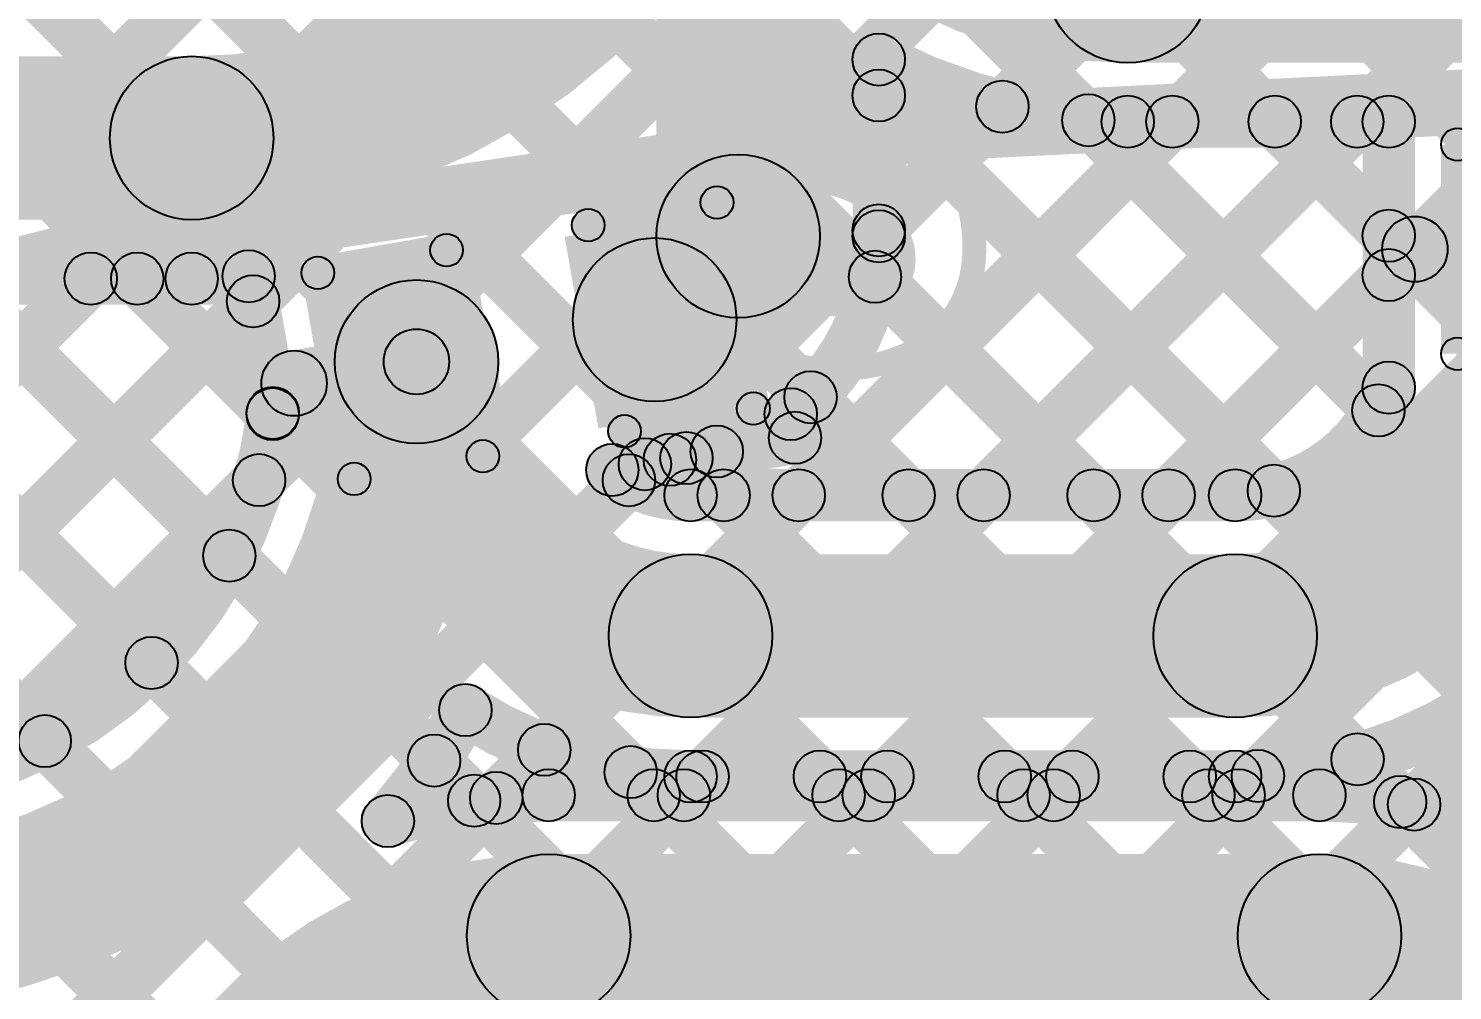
# Model space of a CAD drawing. Header units: millimetres. Extents: x -2.17 to 2.17, y -2.17 to 2.17.
# Drawn here: x -0.2646 to -0.0468, y 1.17 to 1.3171 of the extents above; entities that cross this region are included whole.
import ezdxf

# ---------------------------------------------------------------- set-up
doc = ezdxf.new("R2010")
doc.units = ezdxf.units.MM
doc.header["$MEASUREMENT"] = 0
for name, color, linetype in [('BottomLayer', 5, 'Continuous'), ('Mechanical2', 216, 'Continuous'), ('TopLayer', 1, 'Continuous'), ('TopOverlay', 2, 'Continuous'), ('TopPaste', 8, 'Continuous'), ('TopSolder', 216, 'Continuous')]:
    doc.layers.add(name, color=color, linetype=linetype)

# ---------------------------------------------------------------- blocks, each defined once
blk = doc.blocks.new('C__0402_23')
at = {"layer": 'TopLayer'}
for points in [[(-0.0275, -0.0125), (-0.0275, 0.0125), (-0.0095, 0.0125), (-0.0095, -0.0125)], [(0.0095, -0.0125), (0.0095, 0.0125), (0.0275, 0.0125), (0.0275, -0.0125)]]:
    blk.add_hatch(color=1, dxfattribs=at).paths.add_polyline_path(points)
at = {"layer": 'TopOverlay'}
h = blk.add_hatch(color=2, dxfattribs=at)
edge = h.paths.add_edge_path()
edge.add_arc((-0.031, 0.016), 0.0025, 0, 360)
h = blk.add_hatch(color=2, dxfattribs=at)
edge = h.paths.add_edge_path()
edge.add_arc((-0.031, 0.016), 0.0025, 0, 360)
for points in [[(-0.031, 0.0135), (-0.031, 0.0185), (-0.011, 0.0185), (-0.011, 0.0135)], [(0.011, 0.0135), (0.011, 0.0185), (0.031, 0.0185), (0.031, 0.0135)], [(-0.0285, -0.016), (-0.0335, -0.016), (-0.0335, 0.016), (-0.0285, 0.016)], [(0.0335, -0.016), (0.0285, -0.016), (0.0285, 0.016), (0.0335, 0.016)], [(-0.031, -0.0185), (-0.031, -0.0135), (-0.011, -0.0135), (-0.011, -0.0185)], [(0.011, -0.0185), (0.011, -0.0135), (0.031, -0.0135), (0.031, -0.0185)]]:
    blk.add_hatch(color=2, dxfattribs=at).paths.add_polyline_path(points)
h = blk.add_hatch(color=2, dxfattribs=at)
edge = h.paths.add_edge_path()
edge.add_arc((-0.011, 0.016), 0.0025, 0, 360)
h = blk.add_hatch(color=2, dxfattribs=at)
edge = h.paths.add_edge_path()
edge.add_arc((0.011, 0.016), 0.0025, 0, 360)
h = blk.add_hatch(color=2, dxfattribs=at)
edge = h.paths.add_edge_path()
edge.add_arc((0.031, 0.016), 0.0025, 0, 360)
h = blk.add_hatch(color=2, dxfattribs=at)
edge = h.paths.add_edge_path()
edge.add_arc((0.031, 0.016), 0.0025, 0, 360)
h = blk.add_hatch(color=2, dxfattribs=at)
edge = h.paths.add_edge_path()
edge.add_arc((-0.031, -0.016), 0.0025, 0, 360)
h = blk.add_hatch(color=2, dxfattribs=at)
edge = h.paths.add_edge_path()
edge.add_arc((-0.031, -0.016), 0.0025, 0, 360)
h = blk.add_hatch(color=2, dxfattribs=at)
edge = h.paths.add_edge_path()
edge.add_arc((-0.011, -0.016), 0.0025, 0, 360)
h = blk.add_hatch(color=2, dxfattribs=at)
edge = h.paths.add_edge_path()
edge.add_arc((0.011, -0.016), 0.0025, 0, 360)
h = blk.add_hatch(color=2, dxfattribs=at)
edge = h.paths.add_edge_path()
edge.add_arc((0.031, -0.016), 0.0025, 0, 360)
h = blk.add_hatch(color=2, dxfattribs=at)
edge = h.paths.add_edge_path()
edge.add_arc((0.031, -0.016), 0.0025, 0, 360)
at = {"layer": 'TopPaste'}
for points in [[(-0.0275, -0.0125), (-0.0275, 0.0125), (-0.0095, 0.0125), (-0.0095, -0.0125)], [(0.0095, -0.0125), (0.0095, 0.0125), (0.0275, 0.0125), (0.0275, -0.0125)]]:
    blk.add_hatch(color=8, dxfattribs=at).paths.add_polyline_path(points)
at = {"layer": 'TopSolder'}
for points in [[(-0.02986, -0.01486), (-0.02986, 0.01486), (-0.00714, 0.01486), (-0.00714, -0.01486)], [(0.00714, -0.01486), (0.00714, 0.01486), (0.02986, 0.01486), (0.02986, -0.01486)]]:
    blk.add_hatch(color=216, dxfattribs=at).paths.add_polyline_path(points)
at = {"layer": 'TopOverlay'}
for centre in [(-0.031, 0.016), (-0.031, 0.016), (-0.011, 0.016), (0.011, 0.016), (0.031, 0.016), (0.031, 0.016), (-0.031, -0.016), (-0.031, -0.016), (-0.011, -0.016), (0.011, -0.016), (0.031, -0.016), (0.031, -0.016)]:
    blk.add_circle(centre, 0.0025, dxfattribs=at)
blk = doc.blocks.new('C__0402_342')
at = {"layer": 'TopLayer'}
for points in [[(-0.0275, -0.0125), (-0.0275, 0.0125), (-0.0095, 0.0125), (-0.0095, -0.0125)], [(0.0095, -0.0125), (0.0095, 0.0125), (0.0275, 0.0125), (0.0275, -0.0125)]]:
    blk.add_hatch(color=1, dxfattribs=at).paths.add_polyline_path(points)
at = {"layer": 'TopOverlay'}
h = blk.add_hatch(color=2, dxfattribs=at)
edge = h.paths.add_edge_path()
edge.add_arc((-0.031, 0.016), 0.0025, 0, 360)
h = blk.add_hatch(color=2, dxfattribs=at)
edge = h.paths.add_edge_path()
edge.add_arc((-0.031, 0.016), 0.0025, 0, 360)
for points in [[(-0.031, 0.0135), (-0.031, 0.0185), (-0.011, 0.0185), (-0.011, 0.0135)], [(0.011, 0.0135), (0.011, 0.0185), (0.031, 0.0185), (0.031, 0.0135)], [(-0.0335, 0.016), (-0.0285, 0.016), (-0.0285, -0.016), (-0.0335, -0.016)], [(0.0285, 0.016), (0.0335, 0.016), (0.0335, -0.016), (0.0285, -0.016)], [(-0.031, -0.0185), (-0.031, -0.0135), (-0.011, -0.0135), (-0.011, -0.0185)], [(0.011, -0.0185), (0.011, -0.0135), (0.031, -0.0135), (0.031, -0.0185)]]:
    blk.add_hatch(color=2, dxfattribs=at).paths.add_polyline_path(points)
h = blk.add_hatch(color=2, dxfattribs=at)
edge = h.paths.add_edge_path()
edge.add_arc((-0.011, 0.016), 0.0025, 0, 360)
h = blk.add_hatch(color=2, dxfattribs=at)
edge = h.paths.add_edge_path()
edge.add_arc((0.011, 0.016), 0.0025, 0, 360)
h = blk.add_hatch(color=2, dxfattribs=at)
edge = h.paths.add_edge_path()
edge.add_arc((0.031, 0.016), 0.0025, 0, 360)
h = blk.add_hatch(color=2, dxfattribs=at)
edge = h.paths.add_edge_path()
edge.add_arc((0.031, 0.016), 0.0025, 0, 360)
h = blk.add_hatch(color=2, dxfattribs=at)
edge = h.paths.add_edge_path()
edge.add_arc((-0.031, -0.016), 0.0025, 0, 360)
h = blk.add_hatch(color=2, dxfattribs=at)
edge = h.paths.add_edge_path()
edge.add_arc((-0.031, -0.016), 0.0025, 0, 360)
h = blk.add_hatch(color=2, dxfattribs=at)
edge = h.paths.add_edge_path()
edge.add_arc((-0.011, -0.016), 0.0025, 0, 360)
h = blk.add_hatch(color=2, dxfattribs=at)
edge = h.paths.add_edge_path()
edge.add_arc((0.011, -0.016), 0.0025, 0, 360)
h = blk.add_hatch(color=2, dxfattribs=at)
edge = h.paths.add_edge_path()
edge.add_arc((0.031, -0.016), 0.0025, 0, 360)
h = blk.add_hatch(color=2, dxfattribs=at)
edge = h.paths.add_edge_path()
edge.add_arc((0.031, -0.016), 0.0025, 0, 360)
at = {"layer": 'TopPaste'}
for points in [[(-0.0275, -0.0125), (-0.0275, 0.0125), (-0.0095, 0.0125), (-0.0095, -0.0125)], [(0.0095, -0.0125), (0.0095, 0.0125), (0.0275, 0.0125), (0.0275, -0.0125)]]:
    blk.add_hatch(color=8, dxfattribs=at).paths.add_polyline_path(points)
at = {"layer": 'TopSolder'}
for points in [[(-0.02986, -0.01486), (-0.02986, 0.01486), (-0.00714, 0.01486), (-0.00714, -0.01486)], [(0.00714, -0.01486), (0.00714, 0.01486), (0.02986, 0.01486), (0.02986, -0.01486)]]:
    blk.add_hatch(color=216, dxfattribs=at).paths.add_polyline_path(points)
at = {"layer": 'TopOverlay'}
for centre in [(-0.031, 0.016), (-0.031, 0.016), (-0.011, 0.016), (0.011, 0.016), (0.031, 0.016), (0.031, 0.016), (-0.031, -0.016), (-0.031, -0.016), (-0.011, -0.016), (0.011, -0.016), (0.031, -0.016), (0.031, -0.016)]:
    blk.add_circle(centre, 0.0025, dxfattribs=at)

msp = doc.modelspace()

# ---------------------------------------------------------------- hatches: boundary and pattern name
at = {"layer": 'BottomLayer'}
for points in [[(-0.67805, 1.92962), (-0.67239, 1.93528), (0.14727, 1.11562), (0.14161, 1.10996)], [(-0.69875, 1.92204), (-0.6931, 1.9277), (0.43483, 0.79977), (0.42917, 0.79412)], [(-0.71946, 1.91446), (-0.7138, 1.92012), (0.4304, 0.77592), (0.42475, 0.77026)], [(-0.74017, 1.90689), (-0.73451, 1.91254), (0.40382, 0.77422), (0.39816, 0.76856)], [(-0.76087, 1.89931), (-0.75521, 1.90496), (0.37553, 0.77422), (0.36988, 0.76856)], [(-0.78158, 1.89173), (-0.77592, 1.89739), (0.34612, 0.77534), (0.34047, 0.76969)], [(-0.80228, 1.88415), (-0.79663, 1.88981), (0.31769, 0.77549), (0.31203, 0.76983)], [(-0.82299, 1.87657), (-0.81733, 1.88223), (0.31257, 0.75232), (0.30692, 0.74667)], [(-0.84344, 1.86874), (-0.83778, 1.87439), (0.3049, 0.73172), (0.29924, 0.72606)], [(-0.86168, 1.85869), (-0.85602, 1.86435), (0.27661, 0.73172), (0.27095, 0.72606)], [(-0.87992, 1.84865), (-0.87426, 1.8543), (0.24833, 0.73172), (0.24267, 0.72606)], [(-0.89815, 1.8386), (-0.8925, 1.84426), (0.22004, 0.73172), (0.21439, 0.72606)], [(-0.91639, 1.82855), (-0.91074, 1.83421), (0.19176, 0.73172), (0.1861, 0.72606)], [(-1.26449, 0.29206), (-1.27014, 0.29772), (-0.08514, 1.48272), (-0.07949, 1.47706)], [(-1.2362, 0.29206), (-1.24186, 0.29772), (-0.05686, 1.48272), (-0.0512, 1.47706)], [(-1.20792, 0.29206), (-1.21357, 0.29772), (-0.02857, 1.48272), (-0.02292, 1.47706)], [(-1.17963, 0.29206), (-1.18529, 0.29772), (-0.00029, 1.48272), (0.00537, 1.47706)], [(-1.15135, 0.29206), (-1.15701, 0.29772), (0.02799, 1.48272), (0.03365, 1.47706)], [(-1.12306, 0.29206), (-1.12872, 0.29772), (0.05628, 1.48272), (0.06194, 1.47706)], [(-1.09478, 0.29206), (-1.10044, 0.29772), (0.08456, 1.48272), (0.09022, 1.47706)], [(-1.0665, 0.29206), (-1.07215, 0.29772), (0.11285, 1.48272), (0.1185, 1.47706)], [(-1.03821, 0.29206), (-1.04387, 0.29772), (0.13631, 1.47789), (0.14197, 1.47224)], [(-1.00993, 0.29206), (-1.01558, 0.29772), (0.14567, 1.45897), (0.15133, 1.45332)], [(-0.98164, 0.29206), (-0.9873, 0.29772), (0.14567, 1.43069), (0.15133, 1.42503)], [(-0.95336, 0.29206), (-0.95902, 0.29772), (0.14567, 1.4024), (0.15133, 1.39675)], [(-0.92507, 0.29206), (-0.93073, 0.29772), (0.14567, 1.37412), (0.15133, 1.36846)]]:
    msp.add_hatch(color=5, dxfattribs=at).paths.add_polyline_path(points)
at = {"layer": 'TopLayer'}
for points in [[(-0.14351, 1.28537), (-0.16851, 1.28537), (-0.16851, 1.38397), (-0.14351, 1.38397)], [(-0.09643, 1.31189), (-0.09643, 1.33689), (0.00067, 1.33689), (0.00067, 1.31189)], [(-0.31863, 1.28789), (-0.31863, 1.31289), (-0.2396, 1.31289), (-0.2396, 1.28789)], [(-0.13051, 1.28537), (-0.13851, 1.28537), (-0.13851, 1.31239), (-0.13051, 1.31239)], [(-0.13734, 1.30406), (-0.13168, 1.30972), (-0.07126, 1.24929), (-0.07691, 1.24363)], [(-0.13168, 1.28344), (-0.13734, 1.2891), (-0.11842, 1.30802), (-0.11277, 1.30236)], [(-0.09643, 1.29889), (-0.09643, 1.30689), (-0.0565, 1.30689), (-0.0565, 1.29889)], [(-0.14392, 1.24292), (-0.14957, 1.24858), (-0.09244, 1.30572), (-0.08678, 1.30006)], [(-0.11563, 1.24292), (-0.12129, 1.24858), (-0.06415, 1.30572), (-0.0585, 1.30006)], [(-0.10528, 1.30028), (-0.09962, 1.30594), (-0.05525, 1.26157), (-0.0609, 1.25591)], [(-0.07677, 1.30006), (-0.07111, 1.30572), (-0.05367, 1.28827), (-0.05933, 1.28262)], [(-0.0525, 1.26222), (-0.0605, 1.26222), (-0.0605, 1.30289), (-0.0525, 1.30289)], [(-0.0525, 1.27839), (-0.0525, 1.28839), (-0.0335, 1.28839), (-0.0335, 1.27839)], [(-0.3376, 1.27805), (-0.33194, 1.2837), (-0.25923, 1.21099), (-0.26489, 1.20533)], [(-0.3302, 1.19806), (-0.33586, 1.20372), (-0.25786, 1.28172), (-0.2522, 1.27606)], [(-0.31863, 1.27489), (-0.31863, 1.28289), (-0.2396, 1.28289), (-0.2396, 1.27489)], [(-0.30733, 1.27606), (-0.30167, 1.28172), (-0.2429, 1.22295), (-0.24856, 1.21729)], [(-0.27905, 1.27606), (-0.27339, 1.28172), (-0.23102, 1.23935), (-0.23667, 1.23369)], [(-0.25076, 1.27606), (-0.2451, 1.28172), (-0.22438, 1.261), (-0.23004, 1.25534)], [(-0.13791, 1.27634), (-0.13225, 1.282), (-0.09883, 1.24858), (-0.10449, 1.24292)], [(-0.08735, 1.24292), (-0.09301, 1.24858), (-0.05933, 1.28226), (-0.05367, 1.2766)], [(-0.23482, 1.27856), (-0.22694, 1.27995), (-0.22325, 1.25903), (-0.23113, 1.25764)], [(-0.30192, 1.19806), (-0.30757, 1.20372), (-0.23303, 1.27826), (-0.22738, 1.2726)], [(-0.22306, 1.25795), (-0.2248, 1.2678), (-0.20609, 1.2711), (-0.20435, 1.26125)], [(-0.14777, 1.25792), (-0.14211, 1.26358), (-0.12711, 1.24858), (-0.13277, 1.24292)], [(-0.15858, 1.24851), (-0.15997, 1.25639), (-0.14802, 1.25849), (-0.14663, 1.25062)], [(-0.1519, 1.25746), (-0.14402, 1.25885), (-0.14338, 1.25525), (-0.15126, 1.25386)], [(-0.17457, 1.24569), (-0.17596, 1.25357), (-0.16714, 1.25512), (-0.16576, 1.24724)], [(-0.16989, 1.24523), (-0.17555, 1.25089), (-0.1731, 1.25334), (-0.16745, 1.24768)], [(-0.16675, 1.24862), (-0.16109, 1.25428), (-0.1554, 1.24858), (-0.16106, 1.24292)], [(-0.27107, 1.20062), (-0.27673, 1.20628), (-0.23211, 1.2509), (-0.22645, 1.24524)], [(-0.16329, 1.24175), (-0.16329, 1.24975), (-0.08, 1.24975), (-0.08, 1.24175)], [(-0.16329, 1.21175), (-0.16329, 1.23675), (-0.08, 1.23675), (-0.08, 1.21175)], [(-0.04979, 1.19563), (-0.05544, 1.20129), (-0.03363, 1.2231), (-0.02797, 1.21745)], [(-0.19019, 1.19665), (-0.19585, 1.20231), (-0.1885, 1.20966), (-0.18284, 1.204)], [(-0.20535, 1.20237), (-0.19969, 1.20802), (-0.19356, 1.20189), (-0.19922, 1.19623)], [(-0.16329, 1.19875), (-0.16329, 1.20675), (-0.08, 1.20675), (-0.08, 1.19875)], [(-0.06411, 1.20255), (-0.05846, 1.20821), (-0.05193, 1.20168), (-0.05759, 1.19603)], [(-0.17529, 1.20059), (-0.16963, 1.20625), (-0.1661, 1.20272), (-0.17176, 1.19706)], [(-0.1615, 1.19706), (-0.16715, 1.20272), (-0.16429, 1.20558), (-0.15863, 1.19992)], [(-0.14634, 1.19992), (-0.14068, 1.20558), (-0.13782, 1.20272), (-0.14348, 1.19706)], [(-0.13321, 1.19706), (-0.13887, 1.20272), (-0.13601, 1.20558), (-0.13035, 1.19992)], [(-0.11806, 1.19992), (-0.1124, 1.20558), (-0.10954, 1.20272), (-0.11519, 1.19706)], [(-0.10493, 1.19706), (-0.11058, 1.20272), (-0.10772, 1.20558), (-0.10206, 1.19992)], [(-0.08977, 1.19992), (-0.08411, 1.20558), (-0.08125, 1.20272), (-0.08691, 1.19706)], [(-0.07664, 1.19706), (-0.0823, 1.20272), (-0.07935, 1.20567), (-0.07369, 1.20001)], [(-0.185, 1.19589), (-0.185, 1.20389), (-0.06711, 1.20389), (-0.06711, 1.19589)], [(-0.185, 1.16589), (-0.185, 1.19089), (-0.06711, 1.19089), (-0.06711, 1.16589)]]:
    msp.add_hatch(color=1, dxfattribs=at).paths.add_polyline_path(points)
h = msp.add_hatch(color=1, dxfattribs=at)
edge = h.paths.add_edge_path()
edge.add_arc((-0.09643, 1.32439), 0.0125, 0, 360)
h = msp.add_hatch(color=1, dxfattribs=at)
edge = h.paths.add_edge_path()
edge.add_arc((-0.09643, 1.32439), 0.0125, 0, 360)
h = msp.add_hatch(color=1, dxfattribs=at)
edge = h.paths.add_edge_path()
edge.add_arc((-0.13451, 1.31239), 0.004, 0, 360)
h = msp.add_hatch(color=1, dxfattribs=at)
edge = h.paths.add_edge_path()
edge.add_arc((-0.13451, 1.31239), 0.004, 0, 360)
h = msp.add_hatch(color=1, dxfattribs=at)
edge = h.paths.add_edge_path()
edge.add_arc((-0.2396, 1.30039), 0.0125, 0, 360)
h = msp.add_hatch(color=1, dxfattribs=at)
edge = h.paths.add_edge_path()
edge.add_arc((-0.2396, 1.30039), 0.0125, 0, 360)
h = msp.add_hatch(color=1, dxfattribs=at)
edge = h.paths.add_edge_path()
edge.add_arc((-0.13451, 1.30689), 0.004, 0, 360)
h = msp.add_hatch(color=1, dxfattribs=at)
edge = h.paths.add_edge_path()
edge.add_arc((-0.1156, 1.30519), 0.004, 0, 360)
h = msp.add_hatch(color=1, dxfattribs=at)
edge = h.paths.add_edge_path()
edge.add_arc((-0.10245, 1.30311), 0.004, 0, 360)
h = msp.add_hatch(color=1, dxfattribs=at)
edge = h.paths.add_edge_path()
edge.add_arc((-0.09643, 1.30289), 0.004, 0, 360)
h = msp.add_hatch(color=1, dxfattribs=at)
edge = h.paths.add_edge_path()
edge.add_arc((-0.09643, 1.30289), 0.004, 0, 360)
h = msp.add_hatch(color=1, dxfattribs=at)
edge = h.paths.add_edge_path()
edge.add_arc((-0.08961, 1.30289), 0.004, 0, 360)
h = msp.add_hatch(color=1, dxfattribs=at)
edge = h.paths.add_edge_path()
edge.add_arc((-0.07394, 1.30289), 0.004, 0, 360)
h = msp.add_hatch(color=1, dxfattribs=at)
edge = h.paths.add_edge_path()
edge.add_arc((-0.06132, 1.30289), 0.004, 0, 360)
h = msp.add_hatch(color=1, dxfattribs=at)
edge = h.paths.add_edge_path()
edge.add_arc((-0.0565, 1.30289), 0.004, 0, 360)
h = msp.add_hatch(color=1, dxfattribs=at)
edge = h.paths.add_edge_path()
edge.add_arc((-0.0565, 1.30289), 0.004, 0, 360)
h = msp.add_hatch(color=1, dxfattribs=at)
edge = h.paths.add_edge_path()
edge.add_arc((-0.15601, 1.28537), 0.0125, 0, 360)
h = msp.add_hatch(color=1, dxfattribs=at)
edge = h.paths.add_edge_path()
edge.add_arc((-0.15601, 1.28537), 0.0125, 0, 360)
h = msp.add_hatch(color=1, dxfattribs=at)
edge = h.paths.add_edge_path()
edge.add_arc((-0.13451, 1.28627), 0.004, 0, 360)
h = msp.add_hatch(color=1, dxfattribs=at)
edge = h.paths.add_edge_path()
edge.add_arc((-0.0565, 1.28545), 0.004, 0, 360)
h = msp.add_hatch(color=1, dxfattribs=at)
edge = h.paths.add_edge_path()
edge.add_arc((-0.13451, 1.28537), 0.004, 0, 360)
h = msp.add_hatch(color=1, dxfattribs=at)
edge = h.paths.add_edge_path()
edge.add_arc((-0.13451, 1.28537), 0.004, 0, 360)
h = msp.add_hatch(color=1, dxfattribs=at)
edge = h.paths.add_edge_path()
edge.add_arc((-0.0525, 1.28339), 0.005, 0, 360)
h = msp.add_hatch(color=1, dxfattribs=at)
edge = h.paths.add_edge_path()
edge.add_arc((-0.16878, 1.2726), 0.0125, 0, 360)
h = msp.add_hatch(color=1, dxfattribs=at)
edge = h.paths.add_edge_path()
edge.add_arc((-0.23088, 1.27925), 0.004, 0, 360)
h = msp.add_hatch(color=1, dxfattribs=at)
edge = h.paths.add_edge_path()
edge.add_arc((-0.23088, 1.27925), 0.004, 0, 360)
h = msp.add_hatch(color=1, dxfattribs=at)
edge = h.paths.add_edge_path()
edge.add_arc((-0.13508, 1.27917), 0.004, 0, 360)
h = msp.add_hatch(color=1, dxfattribs=at)
edge = h.paths.add_edge_path()
edge.add_arc((-0.0565, 1.27943), 0.004, 0, 360)
h = msp.add_hatch(color=1, dxfattribs=at)
edge = h.paths.add_edge_path()
edge.add_arc((-0.25503, 1.27889), 0.004, 0, 360)
h = msp.add_hatch(color=1, dxfattribs=at)
edge = h.paths.add_edge_path()
edge.add_arc((-0.24793, 1.27889), 0.004, 0, 360)
h = msp.add_hatch(color=1, dxfattribs=at)
edge = h.paths.add_edge_path()
edge.add_arc((-0.2396, 1.27889), 0.004, 0, 360)
h = msp.add_hatch(color=1, dxfattribs=at)
edge = h.paths.add_edge_path()
edge.add_arc((-0.2396, 1.27889), 0.004, 0, 360)
h = msp.add_hatch(color=1, dxfattribs=at)
edge = h.paths.add_edge_path()
edge.add_arc((-0.23021, 1.27543), 0.004, 0, 360)
h = msp.add_hatch(color=1, dxfattribs=at)
edge = h.paths.add_edge_path()
edge.add_arc((-0.20522, 1.26618), 0.0125, 0, 360)
h = msp.add_hatch(color=1, dxfattribs=at)
edge = h.paths.add_edge_path()
edge.add_arc((-0.20522, 1.26618), 0.0125, 0, 360)
h = msp.add_hatch(color=1, dxfattribs=at)
edge = h.paths.add_edge_path()
edge.add_arc((-0.20522, 1.26618), 0.005, 0, 360)
h = msp.add_hatch(color=1, dxfattribs=at)
edge = h.paths.add_edge_path()
edge.add_arc((-0.22393, 1.26288), 0.005, 0, 360)
h = msp.add_hatch(color=1, dxfattribs=at)
edge = h.paths.add_edge_path()
edge.add_arc((-0.0565, 1.26222), 0.004, 0, 360)
h = msp.add_hatch(color=1, dxfattribs=at)
edge = h.paths.add_edge_path()
edge.add_arc((-0.0565, 1.26222), 0.004, 0, 360)
h = msp.add_hatch(color=1, dxfattribs=at)
edge = h.paths.add_edge_path()
edge.add_arc((-0.14494, 1.26075), 0.004, 0, 360)
h = msp.add_hatch(color=1, dxfattribs=at)
edge = h.paths.add_edge_path()
edge.add_arc((-0.22721, 1.25817), 0.004, 0, 360)
h = msp.add_hatch(color=1, dxfattribs=at)
edge = h.paths.add_edge_path()
edge.add_arc((-0.22719, 1.25834), 0.004, 0, 360)
h = msp.add_hatch(color=1, dxfattribs=at)
edge = h.paths.add_edge_path()
edge.add_arc((-0.22719, 1.25834), 0.004, 0, 360)
h = msp.add_hatch(color=1, dxfattribs=at)
edge = h.paths.add_edge_path()
edge.add_arc((-0.14796, 1.25816), 0.004, 0, 360)
h = msp.add_hatch(color=1, dxfattribs=at)
edge = h.paths.add_edge_path()
edge.add_arc((-0.14796, 1.25816), 0.004, 0, 360)
h = msp.add_hatch(color=1, dxfattribs=at)
edge = h.paths.add_edge_path()
edge.add_arc((-0.05808, 1.25874), 0.004, 0, 360)
h = msp.add_hatch(color=1, dxfattribs=at)
edge = h.paths.add_edge_path()
edge.add_arc((-0.14732, 1.25455), 0.004, 0, 360)
h = msp.add_hatch(color=1, dxfattribs=at)
edge = h.paths.add_edge_path()
edge.add_arc((-0.14732, 1.25455), 0.004, 0, 360)
h = msp.add_hatch(color=1, dxfattribs=at)
edge = h.paths.add_edge_path()
edge.add_arc((-0.16645, 1.25118), 0.004, 0, 360)
h = msp.add_hatch(color=1, dxfattribs=at)
edge = h.paths.add_edge_path()
edge.add_arc((-0.16645, 1.25118), 0.004, 0, 360)
h = msp.add_hatch(color=1, dxfattribs=at)
edge = h.paths.add_edge_path()
edge.add_arc((-0.16392, 1.25145), 0.004, 0, 360)
h = msp.add_hatch(color=1, dxfattribs=at)
edge = h.paths.add_edge_path()
edge.add_arc((-0.15928, 1.25245), 0.004, 0, 360)
h = msp.add_hatch(color=1, dxfattribs=at)
edge = h.paths.add_edge_path()
edge.add_arc((-0.15928, 1.25245), 0.004, 0, 360)
h = msp.add_hatch(color=1, dxfattribs=at)
edge = h.paths.add_edge_path()
edge.add_arc((-0.17526, 1.24963), 0.004, 0, 360)
h = msp.add_hatch(color=1, dxfattribs=at)
edge = h.paths.add_edge_path()
edge.add_arc((-0.17526, 1.24963), 0.004, 0, 360)
h = msp.add_hatch(color=1, dxfattribs=at)
edge = h.paths.add_edge_path()
edge.add_arc((-0.17028, 1.25051), 0.004, 0, 360)
h = msp.add_hatch(color=1, dxfattribs=at)
edge = h.paths.add_edge_path()
edge.add_arc((-0.22928, 1.24807), 0.004, 0, 360)
h = msp.add_hatch(color=1, dxfattribs=at)
edge = h.paths.add_edge_path()
edge.add_arc((-0.17272, 1.24806), 0.004, 0, 360)
h = msp.add_hatch(color=1, dxfattribs=at)
edge = h.paths.add_edge_path()
edge.add_arc((-0.07408, 1.24646), 0.004, 0, 360)
h = msp.add_hatch(color=1, dxfattribs=at)
edge = h.paths.add_edge_path()
edge.add_arc((-0.16329, 1.24575), 0.004, 0, 360)
h = msp.add_hatch(color=1, dxfattribs=at)
edge = h.paths.add_edge_path()
edge.add_arc((-0.16329, 1.24575), 0.004, 0, 360)
h = msp.add_hatch(color=1, dxfattribs=at)
edge = h.paths.add_edge_path()
edge.add_arc((-0.15823, 1.24575), 0.004, 0, 360)
h = msp.add_hatch(color=1, dxfattribs=at)
edge = h.paths.add_edge_path()
edge.add_arc((-0.14675, 1.24575), 0.004, 0, 360)
h = msp.add_hatch(color=1, dxfattribs=at)
edge = h.paths.add_edge_path()
edge.add_arc((-0.12994, 1.24575), 0.004, 0, 360)
h = msp.add_hatch(color=1, dxfattribs=at)
edge = h.paths.add_edge_path()
edge.add_arc((-0.11846, 1.24575), 0.004, 0, 360)
h = msp.add_hatch(color=1, dxfattribs=at)
edge = h.paths.add_edge_path()
edge.add_arc((-0.10166, 1.24575), 0.004, 0, 360)
h = msp.add_hatch(color=1, dxfattribs=at)
edge = h.paths.add_edge_path()
edge.add_arc((-0.09018, 1.24575), 0.004, 0, 360)
h = msp.add_hatch(color=1, dxfattribs=at)
edge = h.paths.add_edge_path()
edge.add_arc((-0.08, 1.24575), 0.004, 0, 360)
h = msp.add_hatch(color=1, dxfattribs=at)
edge = h.paths.add_edge_path()
edge.add_arc((-0.08, 1.24575), 0.004, 0, 360)
h = msp.add_hatch(color=1, dxfattribs=at)
edge = h.paths.add_edge_path()
edge.add_arc((-0.23384, 1.23652), 0.004, 0, 360)
h = msp.add_hatch(color=1, dxfattribs=at)
edge = h.paths.add_edge_path()
edge.add_arc((-0.16329, 1.22425), 0.0125, 0, 360)
h = msp.add_hatch(color=1, dxfattribs=at)
edge = h.paths.add_edge_path()
edge.add_arc((-0.16329, 1.22425), 0.0125, 0, 360)
h = msp.add_hatch(color=1, dxfattribs=at)
edge = h.paths.add_edge_path()
edge.add_arc((-0.08, 1.22425), 0.0125, 0, 360)
h = msp.add_hatch(color=1, dxfattribs=at)
edge = h.paths.add_edge_path()
edge.add_arc((-0.08, 1.22425), 0.0125, 0, 360)
h = msp.add_hatch(color=1, dxfattribs=at)
edge = h.paths.add_edge_path()
edge.add_arc((-0.24573, 1.22012), 0.004, 0, 360)
h = msp.add_hatch(color=1, dxfattribs=at)
edge = h.paths.add_edge_path()
edge.add_arc((-0.19773, 1.21291), 0.004, 0, 360)
h = msp.add_hatch(color=1, dxfattribs=at)
edge = h.paths.add_edge_path()
edge.add_arc((-0.19773, 1.21291), 0.004, 0, 360)
h = msp.add_hatch(color=1, dxfattribs=at)
edge = h.paths.add_edge_path()
edge.add_arc((-0.26206, 1.20816), 0.004, 0, 360)
h = msp.add_hatch(color=1, dxfattribs=at)
edge = h.paths.add_edge_path()
edge.add_arc((-0.20252, 1.20519), 0.004, 0, 360)
h = msp.add_hatch(color=1, dxfattribs=at)
edge = h.paths.add_edge_path()
edge.add_arc((-0.18567, 1.20683), 0.004, 0, 360)
h = msp.add_hatch(color=1, dxfattribs=at)
edge = h.paths.add_edge_path()
edge.add_arc((-0.06128, 1.20538), 0.004, 0, 360)
h = msp.add_hatch(color=1, dxfattribs=at)
edge = h.paths.add_edge_path()
edge.add_arc((-0.17246, 1.20342), 0.004, 0, 360)
h = msp.add_hatch(color=1, dxfattribs=at)
edge = h.paths.add_edge_path()
edge.add_arc((-0.16329, 1.20275), 0.004, 0, 360)
h = msp.add_hatch(color=1, dxfattribs=at)
edge = h.paths.add_edge_path()
edge.add_arc((-0.16329, 1.20275), 0.004, 0, 360)
h = msp.add_hatch(color=1, dxfattribs=at)
edge = h.paths.add_edge_path()
edge.add_arc((-0.16146, 1.20275), 0.004, 0, 360)
h = msp.add_hatch(color=1, dxfattribs=at)
edge = h.paths.add_edge_path()
edge.add_arc((-0.14351, 1.20275), 0.004, 0, 360)
h = msp.add_hatch(color=1, dxfattribs=at)
edge = h.paths.add_edge_path()
edge.add_arc((-0.13318, 1.20275), 0.004, 0, 360)
h = msp.add_hatch(color=1, dxfattribs=at)
edge = h.paths.add_edge_path()
edge.add_arc((-0.11523, 1.20275), 0.004, 0, 360)
h = msp.add_hatch(color=1, dxfattribs=at)
edge = h.paths.add_edge_path()
edge.add_arc((-0.10489, 1.20275), 0.004, 0, 360)
h = msp.add_hatch(color=1, dxfattribs=at)
edge = h.paths.add_edge_path()
edge.add_arc((-0.08694, 1.20275), 0.004, 0, 360)
h = msp.add_hatch(color=1, dxfattribs=at)
edge = h.paths.add_edge_path()
edge.add_arc((-0.08, 1.20275), 0.004, 0, 360)
h = msp.add_hatch(color=1, dxfattribs=at)
edge = h.paths.add_edge_path()
edge.add_arc((-0.08, 1.20275), 0.004, 0, 360)
h = msp.add_hatch(color=1, dxfattribs=at)
edge = h.paths.add_edge_path()
edge.add_arc((-0.07652, 1.20284), 0.004, 0, 360)
h = msp.add_hatch(color=1, dxfattribs=at)
edge = h.paths.add_edge_path()
edge.add_arc((-0.19639, 1.19906), 0.004, 0, 360)
h = msp.add_hatch(color=1, dxfattribs=at)
edge = h.paths.add_edge_path()
edge.add_arc((-0.19302, 1.19948), 0.004, 0, 360)
h = msp.add_hatch(color=1, dxfattribs=at)
edge = h.paths.add_edge_path()
edge.add_arc((-0.185, 1.19989), 0.004, 0, 360)
h = msp.add_hatch(color=1, dxfattribs=at)
edge = h.paths.add_edge_path()
edge.add_arc((-0.185, 1.19989), 0.004, 0, 360)
h = msp.add_hatch(color=1, dxfattribs=at)
edge = h.paths.add_edge_path()
edge.add_arc((-0.16893, 1.19989), 0.004, 0, 360)
h = msp.add_hatch(color=1, dxfattribs=at)
edge = h.paths.add_edge_path()
edge.add_arc((-0.16432, 1.19989), 0.004, 0, 360)
h = msp.add_hatch(color=1, dxfattribs=at)
edge = h.paths.add_edge_path()
edge.add_arc((-0.14065, 1.19989), 0.004, 0, 360)
h = msp.add_hatch(color=1, dxfattribs=at)
edge = h.paths.add_edge_path()
edge.add_arc((-0.13604, 1.19989), 0.004, 0, 360)
h = msp.add_hatch(color=1, dxfattribs=at)
edge = h.paths.add_edge_path()
edge.add_arc((-0.11236, 1.19989), 0.004, 0, 360)
h = msp.add_hatch(color=1, dxfattribs=at)
edge = h.paths.add_edge_path()
edge.add_arc((-0.10776, 1.19989), 0.004, 0, 360)
h = msp.add_hatch(color=1, dxfattribs=at)
edge = h.paths.add_edge_path()
edge.add_arc((-0.08408, 1.19989), 0.004, 0, 360)
h = msp.add_hatch(color=1, dxfattribs=at)
edge = h.paths.add_edge_path()
edge.add_arc((-0.07947, 1.19989), 0.004, 0, 360)
h = msp.add_hatch(color=1, dxfattribs=at)
edge = h.paths.add_edge_path()
edge.add_arc((-0.06711, 1.19989), 0.004, 0, 360)
h = msp.add_hatch(color=1, dxfattribs=at)
edge = h.paths.add_edge_path()
edge.add_arc((-0.06711, 1.19989), 0.004, 0, 360)
h = msp.add_hatch(color=1, dxfattribs=at)
edge = h.paths.add_edge_path()
edge.add_arc((-0.05476, 1.19886), 0.004, 0, 360)
h = msp.add_hatch(color=1, dxfattribs=at)
edge = h.paths.add_edge_path()
edge.add_arc((-0.05262, 1.19846), 0.004, 0, 360)
h = msp.add_hatch(color=1, dxfattribs=at)
edge = h.paths.add_edge_path()
edge.add_arc((-0.20959, 1.19594), 0.004, 0, 360)
h = msp.add_hatch(color=1, dxfattribs=at)
edge = h.paths.add_edge_path()
edge.add_arc((-0.20959, 1.19594), 0.004, 0, 360)
h = msp.add_hatch(color=1, dxfattribs=at)
edge = h.paths.add_edge_path()
edge.add_arc((-0.185, 1.17839), 0.0125, 0, 360)
h = msp.add_hatch(color=1, dxfattribs=at)
edge = h.paths.add_edge_path()
edge.add_arc((-0.185, 1.17839), 0.0125, 0, 360)
h = msp.add_hatch(color=1, dxfattribs=at)
edge = h.paths.add_edge_path()
edge.add_arc((-0.06711, 1.17839), 0.0125, 0, 360)
h = msp.add_hatch(color=1, dxfattribs=at)
edge = h.paths.add_edge_path()
edge.add_arc((-0.06711, 1.17839), 0.0125, 0, 360)

# ---------------------------------------------------------------- linework, layer by layer
at = {"layer": 'Mechanical2', "const_width": 0.01}
for points in [[(2.16535, 0.001, 1), (-2.16535, 0.001, 1)], [(2.08135, -0.01, 1), (-2.04935, -0.01, 1)], [(1.84055, 0.001, 1), (-1.84055, 0.001, 1)], [(1.6437, 0.001, 1), (-1.6437, 0.001, 1)], [(1.50394, 0, 1), (-1.50394, 0, 1)], [(1.30709, 0.001, 1), (-1.30709, 0.001, 1)], [(1.17323, 0.001, 1), (-1.17323, 0.001, 1)]]:
    msp.add_lwpolyline(points, format="xyb", close=True, dxfattribs=at)
at = {"layer": 'TopLayer'}
for points, const_width in [([(-0.15601, 1.38397, -0.414214), (-0.2396, 1.30039)], 0.025), ([(-0.09643, 1.32439, -0.414214), (-0.15601, 1.38397)], 0.025), ([(-0.09643, 1.30289, -0.122843), (-0.13451, 1.31239)], 0.008), ([(-0.15601, 1.28537, -0.414214), (-0.16878, 1.2726)], 0.025), ([(-0.13451, 1.28537, -0.233517), (-0.14796, 1.25816)], 0.008), ([(-0.23088, 1.27925, -0.020764), (-0.2396, 1.27889)], 0.008), ([(-0.0335, 1.27075, -0.414214), (-0.08, 1.22425)], 0.025), ([(-0.20522, 1.26618, -0.414214), (-0.29201, 1.17939)], 0.025), ([(-0.16329, 1.22425, -0.414214), (-0.20522, 1.26618)], 0.025), ([(-0.0565, 1.26222, -0.315546), (-0.08, 1.24575)], 0.008), ([(-0.22719, 1.25834, -0.379381), (-0.29201, 1.20089)], 0.008), ([(-0.15928, 1.25245, -0.053277), (-0.16645, 1.25118)], 0.008), ([(-0.16329, 1.24575, -0.157831), (-0.17526, 1.24963)], 0.008), ([(-0.03272, 1.22188, -0.194603), (-0.08, 1.20275)], 0.008), ([(-0.19773, 1.21291, -0.047915), (-0.20959, 1.19594)], 0.008), ([(-0.16329, 1.20275, -0.144452), (-0.19773, 1.21291)], 0.008), ([(-0.20959, 1.19594, -0.079813), (-0.185, 1.19989)], 0.008), ([(-0.06711, 1.19989, -0.195212), (-0.01542, 1.17891)], 0.008), ([(-0.242, 1.12139, -0.414214), (-0.185, 1.17839)], 0.025), ([(-0.06711, 1.17839, -0.414214), (-0.01444, 1.12573)], 0.025)]:
    msp.add_lwpolyline(points, format="xyb", dxfattribs=dict(at, const_width=const_width))
for centre, radius in [((-0.09643, 1.32439), 0.0125), ((-0.09643, 1.32439), 0.0125), ((-0.13451, 1.31239), 0.004), ((-0.13451, 1.31239), 0.004), ((-0.2396, 1.30039), 0.0125), ((-0.2396, 1.30039), 0.0125), ((-0.13451, 1.30689), 0.004), ((-0.1156, 1.30519), 0.004), ((-0.10245, 1.30311), 0.004), ((-0.09643, 1.30289), 0.004), ((-0.09643, 1.30289), 0.004), ((-0.08961, 1.30289), 0.004), ((-0.07394, 1.30289), 0.004), ((-0.06132, 1.30289), 0.004), ((-0.0565, 1.30289), 0.004), ((-0.0565, 1.30289), 0.004), ((-0.15601, 1.28537), 0.0125), ((-0.15601, 1.28537), 0.0125), ((-0.13451, 1.28627), 0.004), ((-0.0565, 1.28545), 0.004), ((-0.13451, 1.28537), 0.004), ((-0.13451, 1.28537), 0.004), ((-0.0525, 1.28339), 0.005), ((-0.16878, 1.2726), 0.0125), ((-0.23088, 1.27925), 0.004), ((-0.23088, 1.27925), 0.004), ((-0.13508, 1.27917), 0.004), ((-0.0565, 1.27943), 0.004), ((-0.25503, 1.27889), 0.004), ((-0.24793, 1.27889), 0.004), ((-0.2396, 1.27889), 0.004), ((-0.2396, 1.27889), 0.004), ((-0.23021, 1.27543), 0.004), ((-0.20522, 1.26618), 0.0125), ((-0.20522, 1.26618), 0.0125), ((-0.20522, 1.26618), 0.005), ((-0.22393, 1.26288), 0.005), ((-0.0565, 1.26222), 0.004), ((-0.0565, 1.26222), 0.004), ((-0.14494, 1.26075), 0.004), ((-0.22721, 1.25817), 0.004), ((-0.22719, 1.25834), 0.004), ((-0.22719, 1.25834), 0.004), ((-0.14796, 1.25816), 0.004), ((-0.14796, 1.25816), 0.004), ((-0.05808, 1.25874), 0.004), ((-0.14732, 1.25455), 0.004), ((-0.14732, 1.25455), 0.004), ((-0.16645, 1.25118), 0.004), ((-0.16645, 1.25118), 0.004), ((-0.16392, 1.25145), 0.004), ((-0.15928, 1.25245), 0.004), ((-0.15928, 1.25245), 0.004), ((-0.17526, 1.24963), 0.004), ((-0.17526, 1.24963), 0.004), ((-0.17028, 1.25051), 0.004), ((-0.22928, 1.24807), 0.004), ((-0.17272, 1.24806), 0.004), ((-0.07408, 1.24646), 0.004), ((-0.16329, 1.24575), 0.004), ((-0.16329, 1.24575), 0.004), ((-0.15823, 1.24575), 0.004), ((-0.14675, 1.24575), 0.004), ((-0.12994, 1.24575), 0.004), ((-0.11846, 1.24575), 0.004), ((-0.10166, 1.24575), 0.004), ((-0.09018, 1.24575), 0.004), ((-0.08, 1.24575), 0.004), ((-0.08, 1.24575), 0.004), ((-0.23384, 1.23652), 0.004), ((-0.16329, 1.22425), 0.0125), ((-0.16329, 1.22425), 0.0125), ((-0.08, 1.22425), 0.0125), ((-0.08, 1.22425), 0.0125), ((-0.24573, 1.22012), 0.004), ((-0.19773, 1.21291), 0.004), ((-0.19773, 1.21291), 0.004), ((-0.26206, 1.20816), 0.004), ((-0.20252, 1.20519), 0.004), ((-0.18567, 1.20683), 0.004), ((-0.06128, 1.20538), 0.004), ((-0.17246, 1.20342), 0.004), ((-0.16329, 1.20275), 0.004), ((-0.16329, 1.20275), 0.004), ((-0.16146, 1.20275), 0.004), ((-0.14351, 1.20275), 0.004), ((-0.13318, 1.20275), 0.004), ((-0.11523, 1.20275), 0.004), ((-0.10489, 1.20275), 0.004), ((-0.08694, 1.20275), 0.004), ((-0.08, 1.20275), 0.004), ((-0.08, 1.20275), 0.004), ((-0.07652, 1.20284), 0.004), ((-0.19639, 1.19906), 0.004), ((-0.19302, 1.19948), 0.004), ((-0.185, 1.19989), 0.004), ((-0.185, 1.19989), 0.004), ((-0.16893, 1.19989), 0.004), ((-0.16432, 1.19989), 0.004), ((-0.14065, 1.19989), 0.004), ((-0.13604, 1.19989), 0.004), ((-0.11236, 1.19989), 0.004), ((-0.10776, 1.19989), 0.004), ((-0.08408, 1.19989), 0.004), ((-0.07947, 1.19989), 0.004), ((-0.06711, 1.19989), 0.004), ((-0.06711, 1.19989), 0.004), ((-0.05476, 1.19886), 0.004), ((-0.05262, 1.19846), 0.004), ((-0.20959, 1.19594), 0.004), ((-0.20959, 1.19594), 0.004), ((-0.185, 1.17839), 0.0125), ((-0.185, 1.17839), 0.0125), ((-0.06711, 1.17839), 0.0125), ((-0.06711, 1.17839), 0.0125)]:
    msp.add_circle(centre, radius, dxfattribs=at)

# ---------------------------------------------------------------- block references
for name, p, rotation in [('C__0402_23', (-0.015, 1.28339), 360), ('C__0402_342', (-0.187, 1.26939), 10)]:
    msp.add_blockref(name, p, dxfattribs=dict(rotation=rotation))

# ---------------------------------------------------------------- texts
at = {"layer": 'TopOverlay'}
msp.add_text('@', height=0.04, rotation=95, dxfattribs=at).set_placement((-0.124, 1.26039))

doc.saveas('drawing.dxf')
